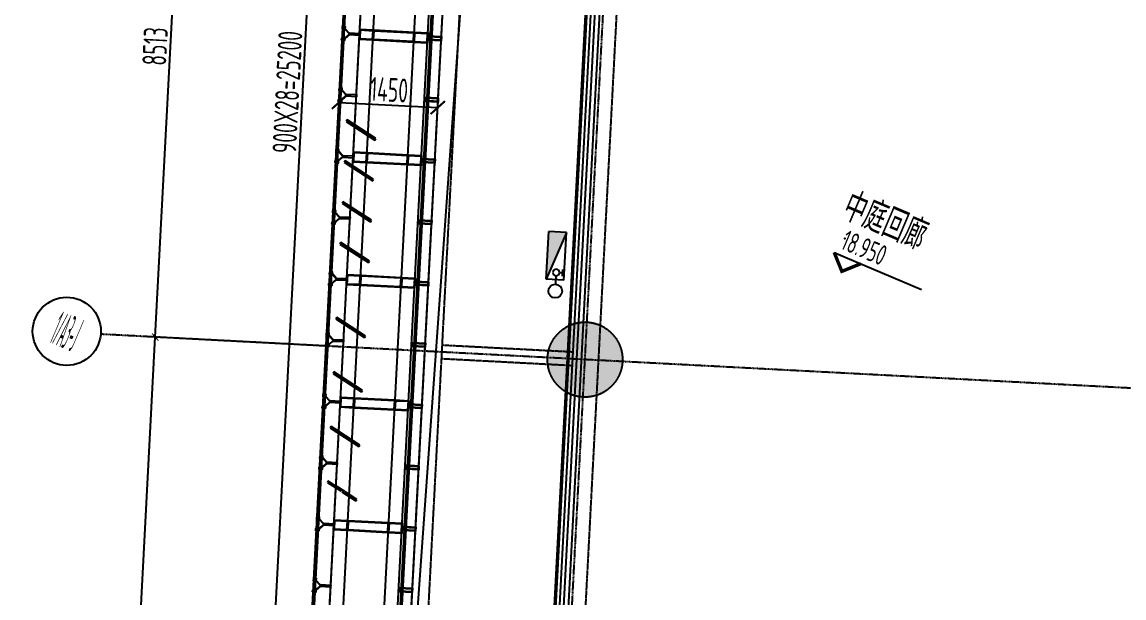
# Model space of a CAD drawing. Extents: x 11778731 to 12007717, y -6694179 to -6314888.
# Drawn here: x 11889475 to 11905633, y -6412807 to -6404362 of the extents above; entities that cross this region are included whole.
import ezdxf
from ezdxf.enums import TextEntityAlignment as Align
from ezdxf.xclip import XClip

# ---------------------------------------------------------------- set-up
doc = ezdxf.new("R2010")
doc.units = 0
doc.header["$LTSCALE"] = 10
doc.header["$MEASUREMENT"] = 0
doc.header["$XCLIPFRAME"] = 0
for name, pattern in [('A3-RG-axis-100$0$CENTER', [2, 1.25, -0.25, 0.25, -0.25]), ('A3-RI-5F$0$DASH', [0.35, 0.25, -0.1]), ('A3-RI-5F$0$DASHED2', [0.375, 0.25, -0.125])]:
    doc.linetypes.add(name, pattern=pattern)
for name, color, linetype in [('A3-RB-5F-100$0$A-DIMS-100', 1, 'Continuous'), ('A3-RG-axis-100$0$A-DIMS-100', 1, 'Continuous'), ('A3-RG-axis-100$0$A-GRID', 1, 'A3-RG-axis-100$0$CENTER'), ('A3-RG-axis-100$0$A-SYMB', 4, 'Continuous'), ('A3-RI-5F$0$A-DETAILS', 11, 'Continuous'), ('A3-RI-5F$0$A-FACD-ALUM', 30, 'Continuous'), ('A3-RI-5F$0$A-FLOR', 2, 'Continuous'), ('A3-RI-5F$0$A-GLAZ', 140, 'Continuous'), ('A3-RI-5F$0$A-STRS-HRAL', 80, 'Continuous'), ('A3-RI-5F$0$A-SYMB-VOID', 35, 'Continuous'), ('A3-RI-5F$0$A-WALL-FINI', 95, 'Continuous'), ('A3-RM-5F$0$0P-FE-FH-P', 41, 'A3-RM-5F$0$YJdef_FE-FH_LINE_F'), ('A3-RM-5F$0$0P-FE-FH-V', 141, 'Continuous'), ('A3-RM-5F$0$0P-FE-HY', 141, 'Continuous'), ('A3-RS-1F$0$A-HATH-GRAY', 8, 'Continuous'), ('A3-RS-1F$0$A-WALL', 7, 'Continuous'), ('A3-SYMB-5F-100$0$A-SYMB', 4, 'Continuous'), ('A3-SYMB-5F-100$0$A-SYMB-AREA', 4, 'Continuous'), ('A3-SYMB-5F-100$0$A-SYMB-NAME', 4, 'Continuous'), ('A3-SYMB-5F-100$0$A-SYMB-NAME-E', 4, 'Continuous')]:
    doc.layers.add(name, color=color, linetype=linetype)
doc.layers.add('A3-RI-5F$0$A-X-CHEK', color=6, linetype='A3-RI-5F$0$DASHED2', plot=False)
doc.styles.add('A3-RB-5F-100$0$XD2008', font='xd-hzs.shx', dxfattribs={"width": 0.7, "bigfont": 'xd-hztxt.shx'})
doc.styles.add('A3-RG-axis-100$0$ECADI', font='hzs.shx', dxfattribs={"width": 0.7, "bigfont": 'hztxt.shx'})
doc.styles.add('A3-RG-axis-100$0$XD2008', font='xd-hzs.shx', dxfattribs={"width": 0.7, "bigfont": 'xd-hztxt.shx'})
doc.styles.add('A3-RM-5F$0$hz1', font='hzs.shx', dxfattribs={"width": 0.75, "bigfont": 'hztxt.shx'})
doc.styles.add('A3-SYMB-5F-100$0$ECADI', font='hzs.shx', dxfattribs={"width": 0.7, "bigfont": 'hztxt.shx'})
doc.styles.add('A3-SYMB-5F-100$0$XD2008', font='hzs.shx', dxfattribs={"width": 0.7, "bigfont": 'hztxt.shx'})
doc.linetypes.add('A3-RM-5F$0$YJdef_FE-FH_LINE_F', pattern='A,4,-0.2,["F",A3-RM-5F$0$hz1,S=0.2,R=0,X=-0.1,Y=-0.1],-0.1', length=4.3)
doc.dimstyles.new('A3-RB-5F-100$0$XD100$0', dxfattribs={"dimscale": 100, "dimtxt": 3.5, "dimasz": 2, "dimexe": 1, "dimexo": 2, "dimgap": 0.5, "dimtad": 1, "dimdec": 0, "dimdsep": 46, "dimtxsty": 'A3-RB-5F-100$0$XD2008', "dimblk1": 'A3-RB-5F-100$0$_ARCHTICK', "dimblk2": 'A3-RB-5F-100$0$_ARCHTICK', "dimsah": 1, "dimcen": 2.5, "dimclrt": 4, "dimaunit": 1, "dimadec": 0, "dimazin": 0, "dimtfac": 1, "dimtdec": 0, "dimtix": 1, "dimtmove": 0, "dimatfit": 3, "dimfxl": 0, "dimtolj": 1, "dimtzin": 0, "dimarcsym": 0})
doc.dimstyles.new('A3-RG-axis-100$0$XD100$0', dxfattribs={"dimscale": 100, "dimtxt": 3.5, "dimasz": 1, "dimexe": 1, "dimexo": 2, "dimgap": 0.5, "dimtad": 1, "dimdec": 0, "dimdsep": 46, "dimtxsty": 'A3-RG-axis-100$0$XD2008', "dimblk1": 'A3-RG-axis-100$0$_ARCHTICK', "dimblk2": 'A3-RG-axis-100$0$_ARCHTICK', "dimsah": 1, "dimcen": 2.5, "dimclrt": 4, "dimaunit": 1, "dimadec": 0, "dimazin": 0, "dimtfac": 1, "dimtdec": 0, "dimtix": 1, "dimtmove": 0, "dimatfit": 3, "dimfxl": 0, "dimtolj": 1, "dimtzin": 0, "dimarcsym": 0})

# ---------------------------------------------------------------- blocks, each defined once
blk = doc.blocks.new('A3-RI-5F$0$MRY-m_louver-vert-center - 9000h x 2500w x 500d - 25t - 600 oc - -30 deg-1445515-3RD FLOOR PLAN - BW')
at = {"layer": 'A3-RI-5F$0$A-FACD-ALUM'}
for p, q in [((-922, -88), (-1172, -521)), ((-1150, -533), (-900, -100)), ((-900, -100), (-922, -88)), ((-322, -88), (-572, -521)), ((-550, -533), (-300, -100)), ((-300, -100), (-322, -88)), ((278, -88), (28, -521)), ((50, -533), (300, -100)), ((300, -100), (278, -88)), ((878, -88), (628, -521)), ((650, -533), (900, -100)), ((900, -100), (878, -88)), ((-1172, -521), (-1150, -533)), ((-572, -521), (-550, -533)), ((28, -521), (50, -533)), ((628, -521), (650, -533))]:
    blk.add_line(p, q, dxfattribs=at)
blk = doc.blocks.new('A3-RI-5F$0$MRY-m_louver-vert-center - 4250h x 2500w x 500d - 25t - 800 oc - -30 deg-1447191-3RD FLOOR PLAN')
at = {"layer": 'A3-RI-5F$0$A-FACD-ALUM'}
for p, q in [((-1222, -88), (-1293, -210)), ((-1264, -210), (-1200, -100)), ((-1200, -100), (-1222, -88)), ((-422, -88), (-672, -521)), ((-650, -533), (-400, -100)), ((-400, -100), (-422, -88)), ((378, -88), (128, -521)), ((150, -533), (400, -100)), ((400, -100), (378, -88)), ((1178, -88), (928, -521)), ((950, -533), (1200, -100)), ((1200, -100), (1178, -88)), ((-1348, -307), (-1472, -521)), ((-1343, -349), (-1267, -215)), ((-1295, -215), (-1343, -299)), ((-1450, -533), (-1348, -357)), ((-1472, -521), (-1450, -533)), ((-672, -521), (-650, -533)), ((128, -521), (150, -533)), ((928, -521), (950, -533))]:
    blk.add_line(p, q, dxfattribs=at)
blk = doc.blocks.new('A3-RI-5F')
at = {"layer": 'A3-RI-5F$0$A-DETAILS'}
for p, q in [((11894275, -6404536), (11894209, -6404462)), ((11894276, -6404529), (11894214, -6404460)), ((11894275, -6404536), (11894202, -6404602)), ((11894275, -6404543), (11894207, -6404604)), ((11894228, -6405434), (11894155, -6405501)), ((11894228, -6405434), (11894162, -6405361)), ((11894229, -6405427), (11894167, -6405359)), ((11894228, -6405442), (11894160, -6405503)), ((11894181, -6406333), (11894108, -6406399)), ((11894181, -6406340), (11894112, -6406402)), ((11894181, -6406333), (11894115, -6406260)), ((11894182, -6406326), (11894120, -6406258)), ((11894134, -6407232), (11894068, -6407158)), ((11894134, -6407225), (11894073, -6407157)), ((11894134, -6407232), (11894060, -6407298)), ((11894134, -6407239), (11894065, -6407301)), ((11894087, -6408131), (11894013, -6408197)), ((11894087, -6408138), (11894018, -6408199)), ((11894087, -6408131), (11894021, -6408057)), ((11894087, -6408124), (11894026, -6408055)), ((11894040, -6409030), (11893974, -6408956)), ((11894040, -6409022), (11893979, -6408954)), ((11894040, -6409030), (11893966, -6409096)), ((11894039, -6409037), (11893971, -6409098)), ((11893993, -6409928), (11893919, -6409995)), ((11893992, -6409935), (11893924, -6409997)), ((11893993, -6409928), (11893926, -6409855)), ((11893993, -6409921), (11893932, -6409853)), ((11893946, -6410827), (11893879, -6410754)), ((11893946, -6410820), (11893884, -6410752)), ((11893946, -6410827), (11893872, -6410893)), ((11893945, -6410834), (11893877, -6410896)), ((11893899, -6411726), (11893825, -6411792)), ((11893898, -6411733), (11893830, -6411794)), ((11893899, -6411726), (11893832, -6411652)), ((11893899, -6411719), (11893837, -6411650)), ((11893851, -6412625), (11893778, -6412691)), ((11893851, -6412632), (11893783, -6412693)), ((11893851, -6412625), (11893785, -6412551)), ((11893852, -6412618), (11893790, -6412549))]:
    blk.add_line(p, q, dxfattribs=at)
for points in [[(11894171, -6404430), (11894169, -6404460), (11894179, -6404461), (11894181, -6404431)], [(11894206, -6404432), (11894204, -6404462), (11894214, -6404462), (11894216, -6404432)], [(11894160, -6404630), (11894162, -6404600), (11894172, -6404600), (11894170, -6404630)], [(11894195, -6404632), (11894197, -6404602), (11894207, -6404602), (11894205, -6404632)], [(11894275, -6404551), (11894276, -6404521), (11894426, -6404529), (11894424, -6404559)], [(11894421, -6404618), (11894429, -6404469), (11894629, -6404479), (11894621, -6404629)], [(11894432, -6404609), (11894439, -6404479), (11894618, -6404489), (11894611, -6404618)], [(11894621, -6404629), (11894629, -6404479), (11895228, -6404511), (11895220, -6404660)], [(11894631, -6404619), (11894638, -6404490), (11895217, -6404520), (11895211, -6404650)], [(11895220, -6404660), (11895228, -6404511), (11895428, -6404521), (11895420, -6404671)], [(11895231, -6404651), (11895237, -6404521), (11895417, -6404530), (11895410, -6404660)], [(11895422, -6404626), (11895425, -6404566), (11895625, -6404576), (11895622, -6404636)], [(11895433, -6404616), (11895435, -6404576), (11895615, -6404586), (11895612, -6404626)], [(11894124, -6405329), (11894122, -6405359), (11894132, -6405359), (11894134, -6405329)], [(11894159, -6405331), (11894157, -6405361), (11894167, -6405361), (11894169, -6405331)], [(11894227, -6405449), (11894229, -6405419), (11894379, -6405427), (11894377, -6405457)], [(11894113, -6405529), (11894115, -6405499), (11894125, -6405499), (11894123, -6405529)], [(11894148, -6405530), (11894150, -6405500), (11894160, -6405501), (11894158, -6405531)], [(11895375, -6405525), (11895378, -6405465), (11895578, -6405475), (11895575, -6405535)], [(11895386, -6405515), (11895388, -6405475), (11895567, -6405485), (11895565, -6405525)], [(11894077, -6406228), (11894075, -6406258), (11894085, -6406258), (11894087, -6406228)], [(11894111, -6406229), (11894110, -6406259), (11894120, -6406260), (11894121, -6406230)], [(11894066, -6406427), (11894068, -6406397), (11894078, -6406398), (11894076, -6406428)], [(11894101, -6406429), (11894103, -6406399), (11894113, -6406400), (11894111, -6406430)], [(11894180, -6406348), (11894182, -6406318), (11894332, -6406326), (11894330, -6406356)], [(11894327, -6406416), (11894335, -6406266), (11894535, -6406277), (11894527, -6406426)], [(11894338, -6406407), (11894344, -6406277), (11894524, -6406286), (11894517, -6406416)], [(11894527, -6406426), (11894535, -6406277), (11895134, -6406308), (11895126, -6406458)], [(11894537, -6406417), (11894544, -6406287), (11895123, -6406318), (11895116, -6406447)], [(11895126, -6406458), (11895134, -6406308), (11895333, -6406319), (11895326, -6406468)], [(11895136, -6406448), (11895143, -6406319), (11895323, -6406328), (11895316, -6406458)], [(11895328, -6406423), (11895331, -6406363), (11895531, -6406374), (11895528, -6406434)], [(11895339, -6406414), (11895341, -6406374), (11895520, -6406383), (11895518, -6406423)], [(11894029, -6407126), (11894028, -6407156), (11894038, -6407157), (11894039, -6407127)], [(11894064, -6407128), (11894063, -6407158), (11894073, -6407159), (11894074, -6407129)], [(11894019, -6407326), (11894021, -6407296), (11894031, -6407297), (11894029, -6407327)], [(11894054, -6407328), (11894055, -6407298), (11894065, -6407299), (11894064, -6407328)], [(11894133, -6407247), (11894135, -6407217), (11894285, -6407225), (11894283, -6407255)], [(11895281, -6407322), (11895284, -6407262), (11895484, -6407273), (11895481, -6407333)], [(11895291, -6407313), (11895293, -6407273), (11895473, -6407282), (11895471, -6407322)], [(11893982, -6408025), (11893981, -6408055), (11893991, -6408056), (11893992, -6408026)], [(11894017, -6408027), (11894016, -6408057), (11894026, -6408057), (11894027, -6408028)], [(11894086, -6408146), (11894088, -6408116), (11894238, -6408124), (11894236, -6408154)], [(11894233, -6408214), (11894241, -6408064), (11894440, -6408074), (11894433, -6408224)], [(11894243, -6408204), (11894250, -6408074), (11894430, -6408084), (11894423, -6408213)], [(11894433, -6408224), (11894440, -6408074), (11895040, -6408106), (11895032, -6408255)], [(11894443, -6408215), (11894450, -6408085), (11895029, -6408115), (11895022, -6408245)], [(11895032, -6408255), (11895040, -6408106), (11895239, -6408116), (11895231, -6408266)], [(11895042, -6408246), (11895049, -6408116), (11895229, -6408126), (11895222, -6408255)], [(11895234, -6408221), (11895237, -6408161), (11895437, -6408171), (11895434, -6408231)], [(11895244, -6408211), (11895246, -6408172), (11895426, -6408181), (11895424, -6408221)], [(11893972, -6408225), (11893973, -6408195), (11893983, -6408195), (11893982, -6408225)], [(11894007, -6408227), (11894008, -6408197), (11894018, -6408197), (11894017, -6408227)], [(11893935, -6408924), (11893934, -6408954), (11893944, -6408954), (11893945, -6408924)], [(11893970, -6408926), (11893969, -6408956), (11893979, -6408956), (11893980, -6408926)], [(11893925, -6409124), (11893926, -6409094), (11893936, -6409094), (11893935, -6409124)], [(11893960, -6409125), (11893961, -6409096), (11893971, -6409096), (11893970, -6409126)], [(11894039, -6409045), (11894041, -6409015), (11894190, -6409022), (11894189, -6409052)], [(11895187, -6409120), (11895190, -6409060), (11895390, -6409070), (11895386, -6409130)], [(11895197, -6409110), (11895199, -6409070), (11895379, -6409080), (11895377, -6409120)], [(11893888, -6409823), (11893887, -6409853), (11893897, -6409853), (11893898, -6409823)], [(11893923, -6409825), (11893922, -6409854), (11893931, -6409855), (11893933, -6409825)], [(11893992, -6409943), (11893994, -6409913), (11894143, -6409921), (11894142, -6409951)], [(11894139, -6410011), (11894146, -6409861), (11894346, -6409872), (11894338, -6410022)], [(11894149, -6410002), (11894156, -6409872), (11894336, -6409881), (11894329, -6410011)], [(11894338, -6410022), (11894346, -6409872), (11894945, -6409903), (11894938, -6410053)], [(11894349, -6410012), (11894356, -6409882), (11894935, -6409913), (11894928, -6410042)], [(11894938, -6410053), (11894945, -6409903), (11895145, -6409914), (11895137, -6410063)], [(11894948, -6410043), (11894955, -6409914), (11895135, -6409923), (11895128, -6410053)], [(11895140, -6410018), (11895143, -6409959), (11895342, -6409969), (11895339, -6410029)], [(11895140, -6410018), (11895143, -6409959), (11895342, -6409969), (11895339, -6410029)], [(11893878, -6410022), (11893879, -6409992), (11893889, -6409993), (11893888, -6410023)], [(11893913, -6410024), (11893914, -6409994), (11893924, -6409995), (11893923, -6410025)], [(11895150, -6410009), (11895152, -6409969), (11895332, -6409978), (11895330, -6410018)], [(11895150, -6410009), (11895152, -6409969), (11895332, -6409978), (11895330, -6410018)], [(11893841, -6410721), (11893839, -6410751), (11893849, -6410752), (11893851, -6410722)], [(11893876, -6410723), (11893874, -6410753), (11893884, -6410754), (11893886, -6410724)], [(11893831, -6410921), (11893832, -6410891), (11893842, -6410892), (11893841, -6410922)], [(11893866, -6410923), (11893867, -6410893), (11893877, -6410894), (11893875, -6410924)], [(11893945, -6410842), (11893946, -6410812), (11894096, -6410820), (11894095, -6410850)], [(11895092, -6410917), (11895096, -6410857), (11895295, -6410868), (11895292, -6410928)], [(11895103, -6410908), (11895105, -6410868), (11895285, -6410877), (11895283, -6410917)], [(11893794, -6411620), (11893792, -6411650), (11893802, -6411651), (11893804, -6411621)], [(11893829, -6411622), (11893827, -6411652), (11893837, -6411653), (11893839, -6411623)], [(11893898, -6411741), (11893899, -6411711), (11894049, -6411719), (11894048, -6411749)], [(11894044, -6411809), (11894052, -6411659), (11894252, -6411669), (11894244, -6411819)], [(11894055, -6411799), (11894062, -6411669), (11894241, -6411679), (11894235, -6411809)], [(11894244, -6411819), (11894252, -6411669), (11894851, -6411701), (11894843, -6411850)], [(11894255, -6411810), (11894261, -6411680), (11894841, -6411710), (11894834, -6411840)], [(11894843, -6411850), (11894851, -6411701), (11895051, -6411711), (11895043, -6411861)], [(11894854, -6411841), (11894861, -6411711), (11895040, -6411721), (11895034, -6411850)], [(11893783, -6411820), (11893785, -6411790), (11893795, -6411791), (11893793, -6411820)], [(11893818, -6411822), (11893820, -6411792), (11893830, -6411792), (11893828, -6411822)], [(11895045, -6411816), (11895049, -6411756), (11895248, -6411767), (11895245, -6411826)], [(11895056, -6411807), (11895058, -6411767), (11895238, -6411776), (11895236, -6411816)], [(11893747, -6412519), (11893745, -6412549), (11893755, -6412549), (11893757, -6412520)], [(11893782, -6412521), (11893780, -6412551), (11893790, -6412551), (11893792, -6412521)], [(11893736, -6412719), (11893738, -6412689), (11893748, -6412689), (11893746, -6412719)], [(11893771, -6412721), (11893773, -6412691), (11893783, -6412691), (11893781, -6412721)], [(11893851, -6412640), (11893852, -6412610), (11894002, -6412617), (11894000, -6412647)], [(11894998, -6412715), (11895001, -6412655), (11895201, -6412665), (11895198, -6412725)], [(11895009, -6412705), (11895011, -6412665), (11895191, -6412675), (11895189, -6412715)]]:
    blk.add_lwpolyline(points, close=True, dxfattribs=at)
at = {"layer": 'A3-RI-5F$0$A-FLOR', "linetype": 'A3-RI-5F$0$DASH', "const_width": 50}
blk.add_lwpolyline([(11897637, -6393080), (11898125, -6393287), (11898323, -6393228), (11896986, -6418742), (11920412, -6428686), (11921780, -6425464), (11976706, -6448779), (11984755, -6429817), (11972559, -6424640), (11986356, -6392136)], dxfattribs=at)
at = {"layer": 'A3-RI-5F$0$A-GLAZ'}
for p, q in [((11893427, -6418807), (11894806, -6392498)), ((11893453, -6418791), (11894830, -6392516)), ((11894758, -6417976), (11896053, -6393263)), ((11894783, -6417960), (11896077, -6393278))]:
    blk.add_line(p, q, dxfattribs=at)
at = {"layer": 'A3-RI-5F$0$A-STRS-HRAL'}
for points in [[(11897054, -6418771), (11898395, -6393179)], [(11897113, -6418796), (11898454, -6393204)]]:
    blk.add_lwpolyline(points, dxfattribs=at)
at = {"layer": 'A3-RI-5F$0$A-SYMB-VOID'}
blk.add_lwpolyline([(11894928, -6417869), (11896627, -6394078), (11897730, -6393120)], dxfattribs=at)
at = {"layer": 'A3-RI-5F$0$A-WALL-FINI'}
for p, q in [((11893686, -6418645), (11895048, -6392650)), ((11893893, -6418516), (11895243, -6392768)), ((11894514, -6418128), (11895825, -6393124)), ((11894721, -6417998), (11896019, -6393242)), ((11894928, -6417869), (11896215, -6393315))]:
    blk.add_line(p, q, dxfattribs=at)
for points in [[(11896986, -6418742), (11898327, -6393150)], [(11897181, -6418825), (11898523, -6393233)]]:
    blk.add_lwpolyline(points, dxfattribs=at)
at = {"layer": 'A3-RI-5F$0$A-X-CHEK'}
for p, q in [((11896999, -6418495), (11898377, -6392195)), ((11897440, -6418664), (11898826, -6392219)), ((11894930, -6417834), (11896199, -6393622)), ((11895187, -6417707), (11896441, -6393775)), ((11897536, -6409201), (11895638, -6409102)), ((11897525, -6409401), (11895628, -6409301)), ((11897935, -6409222), (11897935, -6409222)), ((11897925, -6409422), (11897925, -6409422))]:
    blk.add_line(p, q, dxfattribs=at)
at = {"layer": 'A3-RI-5F$0$A-FACD-ALUM'}
for name, p, rotation in [('A3-RI-5F$0$MRY-m_louver-vert-center - 9000h x 2500w x 500d - 25t - 600 oc - -30 deg-1445515-3RD FLOOR PLAN - BW', (11894096, -6406692), 86.99999999988873), ('A3-RI-5F$0$MRY-m_louver-vert-center - 4250h x 2500w x 500d - 25t - 800 oc - -30 deg-1447191-3RD FLOOR PLAN', (11893928, -6409887), 86.99999999865307)]:
    blk.add_blockref(name, p, dxfattribs=dict(at, rotation=rotation))
blk = doc.blocks.new('A3-RG-axis-100$0$_ARCHTICK')
at = {"color": 0, "linetype": 'ByBlock', "const_width": 0.15}
blk.add_lwpolyline([(-0.5, -0.5), (0.5, 0.5)], dxfattribs=at)
blk = doc.blocks.new('*D234')
at = {"layer": 'A3-RG-axis-100$0$A-DIMS-100', "color": 0, "lineweight": -2}
for p, q in [((11890982, -6417483), (11891428, -6408981)), ((11893985, -6409115), (11891328, -6408976)), ((11893540, -6417617), (11890883, -6417478))]:
    blk.add_line(p, q, dxfattribs=at)
at = {"layer": 'Defpoints', "color": 0}
for p in [(11891428, -6408981), (11894185, -6409126), (11893739, -6417627)]:
    blk.add_point(p, dxfattribs=at)
at = {"layer": 'A3-RG-axis-100$0$A-DIMS-100', "color": 0, "lineweight": -2, "xscale": 100, "yscale": 100, "zscale": 100}
for p, rotation in [((11891428, -6408981), 86.99999999989261), ((11890982, -6417483), 266.9999999998926)]:
    blk.add_blockref('A3-RG-axis-100$0$_ARCHTICK', p, dxfattribs=dict(at, rotation=rotation))
at = {"layer": 'A3-RG-axis-100$0$A-DIMS-100', "color": 4, "insert": (11890981, -6413220), "char_height": 350, "attachment_point": 5, "rotation": 87, "style": 'A3-RG-axis-100$0$XD2008'}
blk.add_mtext('\\A1;8513', dxfattribs=at)
blk = doc.blocks.new('A3-RG-axis-100$0$ECADI-TAG-GRID')
at = {"color": 13}
blk.add_circle((0, 0), 5, dxfattribs=at)
at = {"style": 'A3-RG-axis-100$0$XD2008', "width": 0.7}
blk.add_attdef('GRID', text='', height=5, dxfattribs=at).set_placement((0, 0), align=Align.MIDDLE)
blk = doc.blocks.new('*D247')
at = {"layer": 'A3-RG-axis-100$0$A-DIMS-100', "color": 0, "lineweight": -2}
for p, q in [((11891428, -6408981), (11891874, -6400479)), ((11893932, -6400587), (11891774, -6400474)), ((11893486, -6409089), (11891328, -6408976))]:
    blk.add_line(p, q, dxfattribs=at)
at = {"layer": 'Defpoints', "color": 0}
for p in [(11891874, -6400479), (11894131, -6400598), (11893686, -6409100)]:
    blk.add_point(p, dxfattribs=at)
at = {"layer": 'A3-RG-axis-100$0$A-DIMS-100', "color": 0, "lineweight": -2, "xscale": 100, "yscale": 100, "zscale": 100}
for p, rotation in [((11891874, -6400479), 87.00005815433344), ((11891428, -6408981), 267.0000581543334)]:
    blk.add_blockref('A3-RG-axis-100$0$_ARCHTICK', p, dxfattribs=dict(at, rotation=rotation))
at = {"layer": 'A3-RG-axis-100$0$A-DIMS-100', "color": 4, "insert": (11891426, -6404719), "char_height": 350, "attachment_point": 5, "rotation": 87.0001, "style": 'A3-RG-axis-100$0$XD2008'}
blk.add_mtext('\\A1;8513', dxfattribs=at)
blk = doc.blocks.new('A3-SYMB-5F-100$0$ECADI-TAG-HGHT（国标）')
at = {"layer": '', "color": 1}
blk.add_line((-2.12, 2.12), (11.77, 2.12), dxfattribs=at)
at = {"color": 1, "const_width": 0.5}
blk.add_lwpolyline([(-2.12, 2.12), (0, 0), (2.12, 2.12)], dxfattribs=at)
at = {"color": 1}
blk.add_point((-1.48, 4.6), dxfattribs=at)
at = {"style": 'A3-SYMB-5F-100$0$XD2008', "width": 0.7}
blk.add_attdef('FL', text='', height=3, dxfattribs=at).set_placement((-2.69, 2.97), align=Align.RIGHT)
for tag, p in [('F.F.L.', (2.28, 2.97)), ('T.O.S.', (2.28, -1.1))]:
    blk.add_attdef(tag, p, '', height=3, dxfattribs=at)
blk = doc.blocks.new('A3-SYMB-5F-100$0$ECADI-TAG-ROOM')
at = {"layer": 'A3-SYMB-5F-100$0$A-SYMB-AREA', "style": 'A3-SYMB-5F-100$0$ECADI', "width": 0.7}
blk.add_attdef('340M2', text='', height=2.5, dxfattribs=at).set_placement((7.17, -1.75), align=Align.MIDDLE_LEFT)
at = {"layer": 'A3-SYMB-5F-100$0$A-SYMB-NAME', "style": 'A3-SYMB-5F-100$0$ECADI', "width": 0.7}
blk.add_attdef('CHINESENAME', (-5.13, 0.09), '', height=4.5, dxfattribs=at)
at = {"layer": 'A3-SYMB-5F-100$0$A-SYMB-NAME-E', "style": 'A3-SYMB-5F-100$0$ECADI', "width": 0.7}
for tag, p in [('ENGLISHHIGH', (-5.13, 8.04)), ('ENGLISHLOW', (-5.13, 4.84))]:
    blk.add_attdef(tag, p, '', height=2.5, dxfattribs=at)
blk = doc.blocks.new('A3-SYMB-5F-100')
at = {"layer": 'A3-SYMB-5F-100$0$A-SYMB'}
ref = blk.add_blockref('A3-SYMB-5F-100$0$ECADI-TAG-ROOM', (11904208, -6408343), dxfattribs=dict(at, xscale=-99.99999999989046, yscale=100.0000000001164, rotation=337.0000000003391))
ref.add_attrib('CHINESENAME', '中庭回廊', (11901467, -6407239), dxfattribs={"height": 450, "rotation": 337, "style": 'A3-SYMB-5F-100$0$ECADI', "width": 0.7})
ref = blk.add_blockref('A3-SYMB-5F-100$0$ECADI-TAG-HGHT（国标）', (11901496, -6408018), dxfattribs=dict(at, xscale=99.99999999999999, yscale=99.99999999999999, zscale=99.99999999999997, rotation=337))
ref.add_attrib('F.F.L.', '18.950', (11901461, -6407681), dxfattribs={"layer": '0', "height": 300, "rotation": 337, "style": 'A3-SYMB-5F-100$0$XD2008', "width": 0.7})
blk = doc.blocks.new('A3-RS-1F')
at = {"layer": 'A3-RS-1F$0$A-HATH-GRAY'}
h = blk.add_hatch(color=256, dxfattribs=at)
edge = h.paths.add_edge_path()
edge.add_arc((11897730, -6409312), 550, 0, 360)
at = {"layer": 'A3-RS-1F$0$A-WALL'}
blk.add_circle((11897730, -6409312), 550, dxfattribs=at)
blk = doc.blocks.new('A3-RB-5F-100$0$_ARCHTICK')
at = {"color": 0, "linetype": 'ByBlock', "const_width": 0.15}
blk.add_lwpolyline([(-0.5, -0.5), (0.5, 0.5)], dxfattribs=at)
blk = doc.blocks.new('*D428')
at = {"layer": 'A3-RB-5F-100$0$A-DIMS-100', "color": 0, "lineweight": -2}
for p, q in [((11892931, -6417984), (11894250, -6392818)), ((11894688, -6392841), (11894150, -6392813)), ((11893369, -6418007), (11892831, -6417979))]:
    blk.add_line(p, q, dxfattribs=at)
at = {"layer": 'Defpoints', "color": 0}
for p in [(11894250, -6392818), (11894888, -6392852), (11893569, -6418017)]:
    blk.add_point(p, dxfattribs=at)
at = {"layer": 'A3-RB-5F-100$0$A-DIMS-100', "color": 0, "lineweight": -2, "xscale": 200, "yscale": 200, "zscale": 200}
for p, rotation in [((11894250, -6392818), 86.99999999865629), ((11892931, -6417984), 266.9999999986563)]:
    blk.add_blockref('A3-RB-5F-100$0$_ARCHTICK', p, dxfattribs=dict(at, rotation=rotation))
at = {"layer": 'A3-RB-5F-100$0$A-DIMS-100', "color": 4, "insert": (11893366, -6405389), "char_height": 350, "attachment_point": 5, "rotation": 87, "style": 'A3-RB-5F-100$0$XD2008'}
blk.add_mtext('\\A1;900X28=25200', dxfattribs=at)
blk = doc.blocks.new('*D476')
at = {"layer": 'A3-RB-5F-100$0$A-DIMS-100', "color": 0, "lineweight": -2}
for p, q in [((11892931, -6417984), (11894250, -6392818)), ((11894688, -6392841), (11894150, -6392813)), ((11893369, -6418007), (11892831, -6417979))]:
    blk.add_line(p, q, dxfattribs=at)
at = {"layer": 'Defpoints', "color": 0}
for p in [(11894250, -6392818), (11894888, -6392852), (11893569, -6418017)]:
    blk.add_point(p, dxfattribs=at)
at = {"layer": 'A3-RB-5F-100$0$A-DIMS-100', "color": 0, "lineweight": -2, "xscale": 200, "yscale": 200, "zscale": 200}
for p, rotation in [((11894250, -6392818), 86.99999999865629), ((11892931, -6417984), 266.9999999986563)]:
    blk.add_blockref('A3-RB-5F-100$0$_ARCHTICK', p, dxfattribs=dict(at, rotation=rotation))
at = {"layer": 'A3-RB-5F-100$0$A-DIMS-100', "color": 4, "insert": (11893366, -6405389), "char_height": 350, "attachment_point": 5, "rotation": 87, "style": 'A3-RB-5F-100$0$XD2008'}
blk.add_mtext('\\A1;900X28=25200', dxfattribs=at)
blk = doc.blocks.new('*D656')
at = {"layer": 'A3-RB-5F-100$0$A-DIMS-100', "color": 0, "lineweight": -2}
for p, q in [((11894102, -6405929), (11894128, -6405442)), ((11894123, -6405541), (11895571, -6405617)), ((11895550, -6406005), (11895576, -6405518))]:
    blk.add_line(p, q, dxfattribs=at)
at = {"layer": 'Defpoints', "color": 0}
for p in [(11895571, -6405617), (11894092, -6406129), (11895540, -6406204)]:
    blk.add_point(p, dxfattribs=at)
at = {"layer": 'A3-RB-5F-100$0$A-DIMS-100', "color": 0, "lineweight": -2, "xscale": 200, "yscale": 200, "zscale": 200}
for p, rotation in [((11894123, -6405541), 176.9999999991055), ((11895571, -6405617), 356.9999999991055)]:
    blk.add_blockref('A3-RB-5F-100$0$_ARCHTICK', p, dxfattribs=dict(at, rotation=rotation))
at = {"layer": 'A3-RB-5F-100$0$A-DIMS-100', "color": 4, "insert": (11894858, -6405355), "char_height": 350, "attachment_point": 5, "rotation": 357, "style": 'A3-RB-5F-100$0$XD2008'}
blk.add_mtext('\\A1;1450', dxfattribs=at)
blk = doc.blocks.new('A3-RM-5F$0$A$C6F954C98')
at = {"extrusion": (0, 0, -1)}
blk.add_hatch(color=256, dxfattribs=at).paths.add_polyline_path([(-260, 700), (0, 0), (0, 700)])
for p, q in [((260, 700), (0, 700)), ((0, 0), (0, 700)), ((260, 700), (0, 0)), ((260, 0), (260, 700)), ((260, 0), (0, 0)), ((231, 106, 0), (191, 106, 0)), ((231, 156, 0), (231, 56, 0))]:
    blk.add_line(p, q, dxfattribs=at)
blk.add_circle((-141, 106, 0), 50, dxfattribs=at)
blk = doc.blocks.new('A3-RM-5F')
at = {"layer": 'A3-RM-5F$0$0P-FE-FH-P'}
blk.add_line((11897304, -6408084, 0), (11897298, -6408208, 0), dxfattribs=at)
at = {"layer": 'A3-RM-5F$0$0P-FE-FH-V'}
blk.add_circle((11897293, -6408308, 0), 100, dxfattribs=at)
at = {"layer": 'A3-RM-5F$0$0P-FE-HY', "rotation": 356.9999999992007}
blk.add_blockref('A3-RM-5F$0$A$C6F954C98', (11897161, -6408133), dxfattribs=at)
blk = doc.blocks.new('A3-RG-axis-100')
at = {"layer": 'A3-RG-axis-100$0$A-GRID'}
for p, q in [((11893449.6, -6423158.3), (11896491.4, -6365116.8)), ((11896925.9, -6424656.2), (11900036.5, -6365302.6)), ((11906717.6, -6409782.5), (11890623.3, -6408939.1))]:
    blk.add_line(p, q, dxfattribs=at)
at = {"layer": 'A3-RG-axis-100$0$A-SYMB'}
ref = blk.add_blockref('A3-RG-axis-100$0$ECADI-TAG-GRID', (11890130.9, -6408897.4), dxfattribs=dict(at, xscale=99.99999999999999, yscale=99.99999999999999, zscale=100, rotation=336.9999999998927))
ref.add_attrib('GRID', '1/A3-J', dxfattribs={"layer": '0', "height": 500, "rotation": 337, "style": 'A3-RG-axis-100$0$ECADI', "width": 0.2}).set_placement((11890130.9, -6408897.4), align=Align.MIDDLE)
at = {"layer": 'A3-RG-axis-100$0$A-DIMS-100'}
dim = blk.add_aligned_dim(p1=(11893685.7, -6409099.6), p2=(11894131.3, -6400597.8), distance=2260.8, text='8513', dimstyle='A3-RG-axis-100$0$XD100$0', override={"dimasz": 1}, dxfattribs=at)
dim.commit()
dim.dimension.update_dxf_attribs({"geometry": '*D247', "text_midpoint": (11891426.1, -6404718.6)})
dim = blk.add_linear_dim(base=(11891428, -6408981.2), p1=(11893739.4, -6417627.5), p2=(11894185, -6409125.7), angle=87, dimstyle='A3-RG-axis-100$0$XD100$0', override={"dimasz": 1}, dxfattribs=at)
dim.commit()
dim.dimension.update_dxf_attribs({"geometry": '*D234', "text_midpoint": (11890980.5, -6413220.3)})
blk = doc.blocks.new('A3-RB-5F-100')
at = {"layer": 'A3-RB-5F-100$0$A-DIMS-100'}
for picture in ['*D428', '*D476']:
    dim = blk.add_aligned_dim(p1=(11893568.8, -6418017.2), p2=(11894887.7, -6392851.7), distance=638.8, text='900X28=25200', dimstyle='A3-RB-5F-100$0$XD100$0', dxfattribs=at)
    dim.commit()
    dim.dimension.update_dxf_attribs({"geometry": picture, "text_midpoint": (11893365.7, -6405389.3)})
dim = blk.add_aligned_dim(p1=(11894091.7, -6406128.6), p2=(11895539.7, -6406204.4), distance=587.9, dimstyle='A3-RB-5F-100$0$XD100$0', dxfattribs=at)
dim.commit()
dim.dimension.update_dxf_attribs({"geometry": '*D656', "text_midpoint": (11894858.3, -6405354.7)})

msp = doc.modelspace()

# ---------------------------------------------------------------- block references
for name in ['A3-RI-5F', 'A3-RB-5F-100', 'A3-RG-axis-100', 'A3-SYMB-5F-100', 'A3-RM-5F']:
    msp.add_blockref(name, (0, 0))
ref = msp.add_blockref('A3-RS-1F', (0, 0))
XClip(ref).set_block_clipping_path([(11889357.2540208902, -6419160.0659107883), (11910185.3192560691, -6426457.2118252832), (11927068.6119189896, -6433453.578039011), (11979134.5699833296, -6452657.9184868541), (12009188.7333128508, -6389730.3223040896), (11892617.6820170097, -6360484.8154213969), (11881387.5678784791, -6407421.677106794)])

doc.saveas('drawing.dxf')
